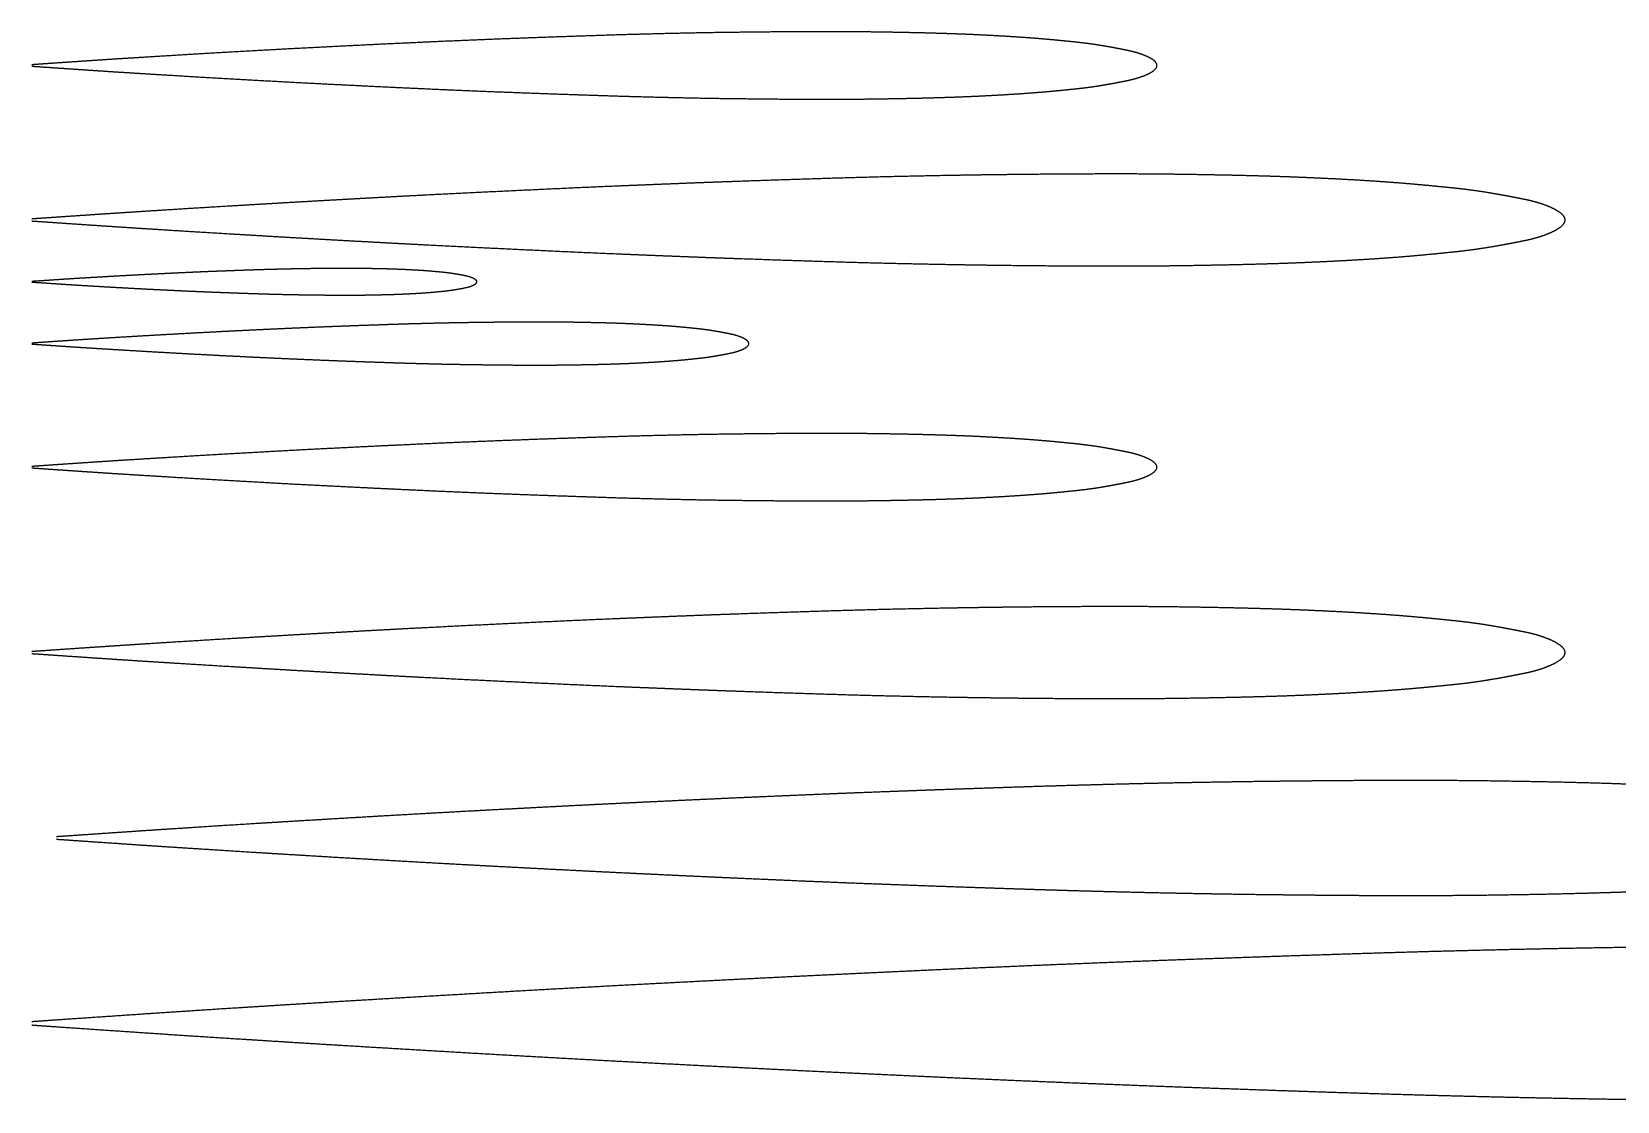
# Model space of a CAD drawing. Header units: millimetres. Extents: x -664 to 885, y -660 to 150.
# Drawn here: x -660 to -403.6, y -342.6 to -169.5 of the extents above; entities that cross this region are included whole.
import ezdxf

# ---------------------------------------------------------------- set-up
doc = ezdxf.new("R2010")
doc.units = ezdxf.units.MM
doc.header["$MEASUREMENT"] = 0
for name, color, linetype in [('FUSELAGE RAPTOR v5 v8 v1_FUSELAGE RAPTOR v5 v9_NACA_0006_1.0 (1)', 7, 'Continuous'), ('FUSELAGE RAPTOR v5 v8 v1_FUSELAGE RAPTOR v5 v9_NACA_0006_1.0 (6)', 7, 'Continuous'), ('FUSELAGE RAPTOR v5 v8 v1_FUSELAGE RAPTOR v5 v9_NACA_0006_1.0 (7)', 7, 'Continuous'), ('FUSELAGE RAPTOR v5 v8 v1_FUSELAGE RAPTOR v5 v9_Sketch16', 7, 'Continuous'), ('FUSELAGE RAPTOR v5 v8 v1_FUSELAGE RAPTOR v5 v9_Sketch17', 7, 'Continuous'), ('FUSELAGE RAPTOR v5 v8 v1_FUSELAGE RAPTOR v5 v9_Sketch18', 7, 'Continuous'), ('FUSELAGE RAPTOR v5 v8 v1_FUSELAGE RAPTOR v5 v9_Sketch21', 7, 'Continuous')]:
    doc.layers.add(name, color=color, linetype=linetype)

msp = doc.modelspace()

# ---------------------------------------------------------------- linework, layer by layer
at = {"layer": 'FUSELAGE RAPTOR v5 v8 v1_FUSELAGE RAPTOR v5 v9_NACA_0006_1.0 (1)'}
msp.add_open_spline([(-660, -330.26, 90), (-659.04, -330.33, 90), (-657.14, -330.46, 90), (-654.35, -330.65, 90), (-650.75, -330.9, 90), (-646.43, -331.19, 90), (-642.27, -331.47, 90), (-638.22, -331.75, 90), (-634.21, -332.01, 90), (-630.11, -332.28, 90), (-625.81, -332.55, 90), (-621.17, -332.84, 90), (-616.13, -333.16, 90), (-610.63, -333.49, 90), (-604.72, -333.85, 90), (-598.46, -334.22, 90), (-591.96, -334.6, 90), (-585.33, -334.99, 90), (-578.69, -335.36, 90), (-572.12, -335.73, 90), (-565.68, -336.08, 90), (-559.39, -336.41, 90), (-553.24, -336.73, 90), (-547.19, -337.04, 90), (-541.2, -337.34, 90), (-535.23, -337.64, 90), (-529.22, -337.93, 90), (-523.17, -338.21, 90), (-517.04, -338.5, 90), (-510.85, -338.78, 90), (-504.6, -339.06, 90), (-498.29, -339.33, 90), (-491.97, -339.59, 90), (-485.64, -339.84, 90), (-479.33, -340.09, 90), (-473.07, -340.32, 90), (-466.87, -340.54, 90), (-460.75, -340.76, 90), (-454.7, -340.96, 90), (-448.71, -341.16, 90), (-442.75, -341.35, 90), (-436.78, -341.53, 90), (-430.74, -341.69, 90), (-424.59, -341.85, 90), (-418.28, -341.99, 90), (-411.81, -342.12, 90), (-405.2, -342.24, 90), (-398.5, -342.34, 90), (-391.82, -342.42, 90), (-385.29, -342.49, 90), (-379.03, -342.55, 90), (-373.16, -342.58, 90), (-367.73, -342.6, 90), (-362.78, -342.61, 90), (-358.24, -342.6, 90), (-353.98, -342.58, 90), (-349.85, -342.54, 90), (-345.72, -342.49, 90), (-341.48, -342.43, 90), (-337.13, -342.35, 90), (-332.69, -342.26, 90), (-328.24, -342.16, 90), (-323.85, -342.05, 90), (-319.53, -341.92, 90), (-315.26, -341.78, 90), (-310.95, -341.61, 90), (-306.54, -341.41, 90), (-301.99, -341.18, 90), (-297.34, -340.92, 90), (-292.7, -340.64, 90), (-288.24, -340.33, 90), (-284.1, -340.02, 90), (-280.4, -339.7, 90), (-277.14, -339.39, 90), (-274.23, -339.1, 90), (-271.49, -338.82, 90), (-268.72, -338.53, 90), (-265.75, -338.18, 90), (-262.47, -337.72, 90), (-258.92, -337.13, 90), (-255.41, -336.48, 90), (-252.36, -335.88, 90), (-250.03, -335.4, 90), (-248.23, -334.98, 90), (-246.18, -334.36, 90), (-243.37, -333.3, 90), (-240.62, -331.79, 90), (-239.41, -330, 90), (-240.62, -328.21, 90), (-243.37, -326.7, 90), (-246.18, -325.64, 90), (-248.23, -325.02, 90), (-250.03, -324.6, 90), (-252.36, -324.12, 90), (-255.41, -323.52, 90), (-258.92, -322.87, 90), (-262.47, -322.28, 90), (-265.75, -321.82, 90), (-268.72, -321.47, 90), (-271.49, -321.18, 90), (-274.23, -320.9, 90), (-277.14, -320.61, 90), (-280.4, -320.3, 90), (-284.1, -319.98, 90), (-288.24, -319.67, 90), (-292.7, -319.36, 90), (-297.34, -319.08, 90), (-301.99, -318.82, 90), (-306.54, -318.59, 90), (-310.95, -318.39, 90), (-315.26, -318.22, 90), (-319.53, -318.08, 90), (-323.85, -317.95, 90), (-328.24, -317.84, 90), (-332.69, -317.74, 90), (-337.13, -317.65, 90), (-341.48, -317.57, 90), (-345.72, -317.51, 90), (-349.85, -317.46, 90), (-353.98, -317.42, 90), (-358.24, -317.4, 90), (-362.78, -317.39, 90), (-367.73, -317.4, 90), (-373.16, -317.42, 90), (-379.03, -317.45, 90), (-385.29, -317.51, 90), (-391.82, -317.58, 90), (-398.5, -317.66, 90), (-405.2, -317.76, 90), (-411.81, -317.88, 90), (-418.28, -318.01, 90), (-424.59, -318.15, 90), (-430.74, -318.31, 90), (-436.78, -318.47, 90), (-442.75, -318.65, 90), (-448.71, -318.84, 90), (-454.7, -319.04, 90), (-460.75, -319.24, 90), (-466.87, -319.46, 90), (-473.07, -319.68, 90), (-479.33, -319.91, 90), (-485.64, -320.16, 90), (-491.97, -320.41, 90), (-498.29, -320.67, 90), (-504.6, -320.94, 90), (-510.85, -321.22, 90), (-517.04, -321.5, 90), (-523.17, -321.79, 90), (-529.22, -322.07, 90), (-535.23, -322.36, 90), (-541.2, -322.66, 90), (-547.19, -322.96, 90), (-553.24, -323.27, 90), (-559.39, -323.59, 90), (-565.68, -323.92, 90), (-572.12, -324.27, 90), (-578.69, -324.64, 90), (-585.33, -325.01, 90), (-591.96, -325.4, 90), (-598.46, -325.78, 90), (-604.72, -326.15, 90), (-610.63, -326.51, 90), (-616.13, -326.84, 90), (-621.17, -327.16, 90), (-625.81, -327.45, 90), (-630.11, -327.72, 90), (-634.21, -327.99, 90), (-638.22, -328.25, 90), (-642.27, -328.53, 90), (-646.43, -328.81, 90), (-650.75, -329.1, 90), (-654.35, -329.35, 90), (-657.14, -329.54, 90), (-659.04, -329.67, 90), (-660, -329.74, 90)], degree=5, dxfattribs=at)
at = {"layer": 'FUSELAGE RAPTOR v5 v8 v1_FUSELAGE RAPTOR v5 v9_NACA_0006_1.0 (6)'}
msp.add_open_spline([(-660, -220.07, 240), (-659.73, -220.09, 240), (-659.21, -220.13, 240), (-658.44, -220.18, 240), (-657.44, -220.25, 240), (-656.25, -220.33, 240), (-655.1, -220.41, 240), (-653.98, -220.48, 240), (-652.88, -220.56, 240), (-651.75, -220.63, 240), (-650.56, -220.7, 240), (-649.28, -220.79, 240), (-647.88, -220.87, 240), (-646.36, -220.97, 240), (-644.72, -221.06, 240), (-642.99, -221.17, 240), (-641.19, -221.27, 240), (-639.35, -221.38, 240), (-637.52, -221.48, 240), (-635.7, -221.58, 240), (-633.92, -221.68, 240), (-632.18, -221.77, 240), (-630.47, -221.86, 240), (-628.8, -221.95, 240), (-627.14, -222.03, 240), (-625.49, -222.11, 240), (-623.83, -222.19, 240), (-622.15, -222.27, 240), (-620.46, -222.35, 240), (-618.74, -222.43, 240), (-617.01, -222.5, 240), (-615.27, -222.58, 240), (-613.51, -222.65, 240), (-611.76, -222.72, 240), (-610.02, -222.79, 240), (-608.28, -222.85, 240), (-606.57, -222.92, 240), (-604.88, -222.97, 240), (-603.2, -223.03, 240), (-601.55, -223.09, 240), (-599.9, -223.14, 240), (-598.24, -223.19, 240), (-596.57, -223.23, 240), (-594.87, -223.28, 240), (-593.12, -223.32, 240), (-591.32, -223.35, 240), (-589.49, -223.38, 240), (-587.63, -223.41, 240), (-585.79, -223.43, 240), (-583.98, -223.45, 240), (-582.26, -223.47, 240), (-580.64, -223.48, 240), (-579.15, -223.48, 240), (-577.8, -223.48, 240), (-576.55, -223.48, 240), (-575.38, -223.47, 240), (-574.24, -223.46, 240), (-573.1, -223.45, 240), (-571.93, -223.43, 240), (-570.72, -223.41, 240), (-569.49, -223.38, 240), (-568.26, -223.36, 240), (-567.05, -223.33, 240), (-565.86, -223.29, 240), (-564.68, -223.25, 240), (-563.49, -223.2, 240), (-562.27, -223.15, 240), (-561.01, -223.08, 240), (-559.72, -223.01, 240), (-558.44, -222.93, 240), (-557.22, -222.85, 240), (-556.08, -222.76, 240), (-555.07, -222.67, 240), (-554.19, -222.59, 240), (-553.39, -222.51, 240), (-552.64, -222.43, 240), (-551.88, -222.35, 240), (-551.05, -222.25, 240), (-550.15, -222.12, 240), (-549.17, -221.96, 240), (-548.2, -221.78, 240), (-547.37, -221.62, 240), (-546.74, -221.49, 240), (-546.25, -221.37, 240), (-545.69, -221.2, 240), (-544.92, -220.91, 240), (-544.17, -220.49, 240), (-543.84, -220, 240), (-544.17, -219.51, 240), (-544.92, -219.09, 240), (-545.69, -218.8, 240), (-546.25, -218.63, 240), (-546.74, -218.51, 240), (-547.37, -218.38, 240), (-548.2, -218.22, 240), (-549.17, -218.04, 240), (-550.15, -217.88, 240), (-551.05, -217.75, 240), (-551.88, -217.65, 240), (-552.64, -217.57, 240), (-553.39, -217.49, 240), (-554.19, -217.41, 240), (-555.07, -217.33, 240), (-556.08, -217.24, 240), (-557.22, -217.15, 240), (-558.44, -217.07, 240), (-559.72, -216.99, 240), (-561.01, -216.92, 240), (-562.27, -216.85, 240), (-563.49, -216.8, 240), (-564.68, -216.75, 240), (-565.86, -216.71, 240), (-567.05, -216.67, 240), (-568.26, -216.64, 240), (-569.49, -216.62, 240), (-570.72, -216.59, 240), (-571.93, -216.57, 240), (-573.1, -216.55, 240), (-574.24, -216.54, 240), (-575.38, -216.53, 240), (-576.55, -216.52, 240), (-577.8, -216.52, 240), (-579.15, -216.52, 240), (-580.64, -216.52, 240), (-582.26, -216.53, 240), (-583.98, -216.55, 240), (-585.79, -216.57, 240), (-587.63, -216.59, 240), (-589.49, -216.62, 240), (-591.32, -216.65, 240), (-593.12, -216.68, 240), (-594.87, -216.72, 240), (-596.57, -216.77, 240), (-598.24, -216.81, 240), (-599.9, -216.86, 240), (-601.55, -216.91, 240), (-603.2, -216.97, 240), (-604.88, -217.03, 240), (-606.57, -217.08, 240), (-608.28, -217.15, 240), (-610.02, -217.21, 240), (-611.76, -217.28, 240), (-613.51, -217.35, 240), (-615.27, -217.42, 240), (-617.01, -217.5, 240), (-618.74, -217.57, 240), (-620.46, -217.65, 240), (-622.15, -217.73, 240), (-623.83, -217.81, 240), (-625.49, -217.89, 240), (-627.14, -217.97, 240), (-628.8, -218.05, 240), (-630.47, -218.14, 240), (-632.18, -218.23, 240), (-633.92, -218.32, 240), (-635.7, -218.42, 240), (-637.52, -218.52, 240), (-639.35, -218.62, 240), (-641.19, -218.73, 240), (-642.99, -218.83, 240), (-644.72, -218.94, 240), (-646.36, -219.03, 240), (-647.88, -219.13, 240), (-649.28, -219.21, 240), (-650.56, -219.3, 240), (-651.75, -219.37, 240), (-652.88, -219.44, 240), (-653.98, -219.52, 240), (-655.1, -219.59, 240), (-656.25, -219.67, 240), (-657.44, -219.75, 240), (-658.44, -219.82, 240), (-659.21, -219.87, 240), (-659.73, -219.91, 240), (-660, -219.93, 240)], degree=5, dxfattribs=at)
at = {"layer": 'FUSELAGE RAPTOR v5 v8 v1_FUSELAGE RAPTOR v5 v9_NACA_0006_1.0 (7)'}
msp.add_open_spline([(-660, -210.05, 260), (-659.84, -210.06, 260), (-659.51, -210.08, 260), (-659.03, -210.11, 260), (-658.41, -210.15, 260), (-657.67, -210.2, 260), (-656.96, -210.25, 260), (-656.27, -210.3, 260), (-655.58, -210.34, 260), (-654.88, -210.39, 260), (-654.14, -210.44, 260), (-653.34, -210.49, 260), (-652.48, -210.54, 260), (-651.53, -210.6, 260), (-650.51, -210.66, 260), (-649.43, -210.72, 260), (-648.32, -210.79, 260), (-647.17, -210.86, 260), (-646.03, -210.92, 260), (-644.9, -210.98, 260), (-643.79, -211.04, 260), (-642.71, -211.1, 260), (-641.65, -211.16, 260), (-640.61, -211.21, 260), (-639.58, -211.26, 260), (-638.56, -211.31, 260), (-637.52, -211.36, 260), (-636.48, -211.41, 260), (-635.42, -211.46, 260), (-634.36, -211.51, 260), (-633.28, -211.56, 260), (-632.2, -211.6, 260), (-631.11, -211.65, 260), (-630.02, -211.69, 260), (-628.93, -211.73, 260), (-627.86, -211.77, 260), (-626.79, -211.81, 260), (-625.74, -211.85, 260), (-624.7, -211.88, 260), (-623.67, -211.92, 260), (-622.64, -211.95, 260), (-621.61, -211.98, 260), (-620.57, -212.01, 260), (-619.51, -212.03, 260), (-618.42, -212.06, 260), (-617.31, -212.08, 260), (-616.16, -212.1, 260), (-615.01, -212.12, 260), (-613.86, -212.13, 260), (-612.74, -212.14, 260), (-611.68, -212.15, 260), (-610.68, -212.16, 260), (-609.76, -212.16, 260), (-608.92, -212.16, 260), (-608.15, -212.16, 260), (-607.42, -212.16, 260), (-606.72, -212.15, 260), (-606.01, -212.14, 260), (-605.28, -212.13, 260), (-604.53, -212.11, 260), (-603.77, -212.1, 260), (-603.01, -212.08, 260), (-602.25, -212.06, 260), (-601.52, -212.04, 260), (-600.78, -212.01, 260), (-600.04, -211.98, 260), (-599.28, -211.95, 260), (-598.5, -211.91, 260), (-597.7, -211.86, 260), (-596.91, -211.82, 260), (-596.15, -211.76, 260), (-595.45, -211.71, 260), (-594.83, -211.65, 260), (-594.29, -211.6, 260), (-593.8, -211.55, 260), (-593.33, -211.51, 260), (-592.86, -211.46, 260), (-592.35, -211.39, 260), (-591.78, -211.31, 260), (-591.18, -211.21, 260), (-590.58, -211.1, 260), (-590.07, -211, 260), (-589.69, -210.92, 260), (-589.39, -210.85, 260), (-589.04, -210.74, 260), (-588.56, -210.56, 260), (-588.1, -210.3, 260), (-587.9, -210, 260), (-588.1, -209.7, 260), (-588.56, -209.44, 260), (-589.04, -209.26, 260), (-589.39, -209.15, 260), (-589.69, -209.08, 260), (-590.07, -209, 260), (-590.58, -208.9, 260), (-591.18, -208.79, 260), (-591.78, -208.69, 260), (-592.35, -208.61, 260), (-592.86, -208.54, 260), (-593.33, -208.49, 260), (-593.8, -208.45, 260), (-594.29, -208.4, 260), (-594.83, -208.35, 260), (-595.45, -208.29, 260), (-596.15, -208.24, 260), (-596.91, -208.18, 260), (-597.7, -208.14, 260), (-598.5, -208.09, 260), (-599.28, -208.05, 260), (-600.04, -208.02, 260), (-600.78, -207.99, 260), (-601.52, -207.96, 260), (-602.25, -207.94, 260), (-603.01, -207.92, 260), (-603.77, -207.9, 260), (-604.53, -207.89, 260), (-605.28, -207.87, 260), (-606.01, -207.86, 260), (-606.72, -207.85, 260), (-607.42, -207.84, 260), (-608.15, -207.84, 260), (-608.92, -207.84, 260), (-609.76, -207.84, 260), (-610.68, -207.84, 260), (-611.68, -207.85, 260), (-612.74, -207.86, 260), (-613.86, -207.87, 260), (-615.01, -207.88, 260), (-616.16, -207.9, 260), (-617.31, -207.92, 260), (-618.42, -207.94, 260), (-619.51, -207.97, 260), (-620.57, -207.99, 260), (-621.61, -208.02, 260), (-622.64, -208.05, 260), (-623.67, -208.08, 260), (-624.7, -208.12, 260), (-625.74, -208.15, 260), (-626.79, -208.19, 260), (-627.86, -208.23, 260), (-628.93, -208.27, 260), (-630.02, -208.31, 260), (-631.11, -208.35, 260), (-632.2, -208.4, 260), (-633.28, -208.44, 260), (-634.36, -208.49, 260), (-635.42, -208.54, 260), (-636.48, -208.59, 260), (-637.52, -208.64, 260), (-638.56, -208.69, 260), (-639.58, -208.74, 260), (-640.61, -208.79, 260), (-641.65, -208.84, 260), (-642.71, -208.9, 260), (-643.79, -208.96, 260), (-644.9, -209.02, 260), (-646.03, -209.08, 260), (-647.17, -209.14, 260), (-648.32, -209.21, 260), (-649.43, -209.28, 260), (-650.51, -209.34, 260), (-651.53, -209.4, 260), (-652.48, -209.46, 260), (-653.34, -209.51, 260), (-654.14, -209.56, 260), (-654.88, -209.61, 260), (-655.58, -209.66, 260), (-656.27, -209.7, 260), (-656.96, -209.75, 260), (-657.67, -209.8, 260), (-658.41, -209.85, 260), (-659.03, -209.89, 260), (-659.51, -209.92, 260), (-659.84, -209.94, 260), (-660, -209.95, 260)], degree=5, dxfattribs=at)
at = {"layer": 'FUSELAGE RAPTOR v5 v8 v1_FUSELAGE RAPTOR v5 v9_Sketch16'}
for points in [[(-660, -175.11), (-659.58, -175.14), (-658.76, -175.2), (-657.55, -175.28), (-655.99, -175.39), (-654.12, -175.52), (-652.31, -175.64), (-650.56, -175.76), (-648.82, -175.87), (-647.05, -175.99), (-645.18, -176.11), (-643.18, -176.23), (-640.99, -176.37), (-638.6, -176.51), (-636.04, -176.67), (-633.32, -176.83), (-630.5, -177), (-627.63, -177.16), (-624.74, -177.32), (-621.89, -177.48), (-619.1, -177.64), (-616.38, -177.78), (-613.71, -177.92), (-611.08, -178.05), (-608.49, -178.18), (-605.89, -178.31), (-603.29, -178.44), (-600.66, -178.56), (-598, -178.68), (-595.32, -178.81), (-592.6, -178.93), (-589.87, -179.04), (-587.13, -179.16), (-584.38, -179.27), (-581.64, -179.37), (-578.93, -179.47), (-576.24, -179.57), (-573.58, -179.66), (-570.96, -179.75), (-568.36, -179.84), (-565.78, -179.92), (-563.19, -180), (-560.57, -180.07), (-557.9, -180.14), (-555.16, -180.2), (-552.35, -180.26), (-549.48, -180.31), (-546.57, -180.35), (-543.68, -180.38), (-540.85, -180.41), (-538.14, -180.44), (-535.6, -180.45), (-533.25, -180.46), (-531.11, -180.46), (-529.15, -180.46), (-527.31, -180.45), (-525.52, -180.43), (-523.73, -180.41), (-521.89, -180.38), (-520, -180.35), (-518.08, -180.31), (-516.15, -180.27), (-514.25, -180.22), (-512.38, -180.16), (-510.53, -180.1), (-508.66, -180.03), (-506.75, -179.94), (-504.78, -179.84), (-502.76, -179.73), (-500.75, -179.6), (-498.82, -179.47), (-497.03, -179.33), (-495.44, -179.2), (-494.04, -179.06), (-492.78, -178.94), (-491.6, -178.82), (-490.4, -178.69), (-489.11, -178.54), (-487.69, -178.34), (-486.15, -178.08), (-484.64, -177.8), (-483.32, -177.54), (-482.33, -177.34), (-481.55, -177.15), (-480.66, -176.88), (-479.45, -176.43), (-478.26, -175.77), (-477.75, -175), (-478.26, -174.23), (-479.45, -173.57), (-480.66, -173.12), (-481.55, -172.85), (-482.33, -172.66), (-483.32, -172.46), (-484.64, -172.2), (-486.15, -171.92), (-487.69, -171.66), (-489.11, -171.46), (-490.4, -171.31), (-491.6, -171.18), (-492.78, -171.06), (-494.04, -170.94), (-495.44, -170.8), (-497.03, -170.67), (-498.82, -170.53), (-500.75, -170.4), (-502.76, -170.27), (-504.78, -170.16), (-506.75, -170.06), (-508.66, -169.97), (-510.53, -169.9), (-512.38, -169.84), (-514.25, -169.78), (-516.15, -169.73), (-518.08, -169.69), (-520, -169.65), (-521.89, -169.62), (-523.73, -169.59), (-525.52, -169.57), (-527.31, -169.55), (-529.15, -169.54), (-531.11, -169.54), (-533.25, -169.54), (-535.6, -169.55), (-538.14, -169.56), (-540.85, -169.59), (-543.68, -169.62), (-546.57, -169.65), (-549.48, -169.69), (-552.35, -169.74), (-555.16, -169.8), (-557.9, -169.86), (-560.57, -169.93), (-563.19, -170), (-565.78, -170.08), (-568.36, -170.16), (-570.96, -170.25), (-573.58, -170.34), (-576.24, -170.43), (-578.93, -170.53), (-581.64, -170.63), (-584.38, -170.73), (-587.13, -170.84), (-589.87, -170.96), (-592.6, -171.07), (-595.32, -171.19), (-598, -171.32), (-600.66, -171.44), (-603.29, -171.56), (-605.89, -171.69), (-608.49, -171.82), (-611.08, -171.95), (-613.71, -172.08), (-616.38, -172.22), (-619.1, -172.36), (-621.89, -172.52), (-624.74, -172.68), (-627.63, -172.84), (-630.5, -173), (-633.32, -173.17), (-636.04, -173.33), (-638.6, -173.49), (-640.99, -173.63), (-643.18, -173.77), (-645.18, -173.89), (-647.05, -174.01), (-648.82, -174.13), (-650.56, -174.24), (-652.31, -174.36), (-654.12, -174.48), (-655.99, -174.61), (-657.55, -174.72), (-658.76, -174.8), (-659.58, -174.86), (-660, -174.89)], [(-660, -200.16), (-659.43, -200.2), (-658.31, -200.27), (-656.66, -200.39), (-654.54, -200.53), (-651.98, -200.71), (-649.53, -200.87), (-647.14, -201.03), (-644.77, -201.19), (-642.35, -201.34), (-639.81, -201.51), (-637.07, -201.68), (-634.09, -201.86), (-630.84, -202.06), (-627.35, -202.27), (-623.65, -202.49), (-619.81, -202.72), (-615.9, -202.94), (-611.97, -203.17), (-608.09, -203.38), (-604.29, -203.59), (-600.57, -203.79), (-596.94, -203.98), (-593.37, -204.16), (-589.83, -204.34), (-586.3, -204.51), (-582.75, -204.68), (-579.17, -204.85), (-575.55, -205.02), (-571.89, -205.19), (-568.2, -205.35), (-564.48, -205.51), (-560.74, -205.66), (-557, -205.81), (-553.27, -205.96), (-549.57, -206.1), (-545.91, -206.23), (-542.29, -206.35), (-538.72, -206.48), (-535.18, -206.59), (-531.66, -206.7), (-528.13, -206.81), (-524.56, -206.91), (-520.93, -207), (-517.2, -207.08), (-513.38, -207.16), (-509.47, -207.23), (-505.51, -207.29), (-501.56, -207.34), (-497.71, -207.38), (-494.02, -207.41), (-490.55, -207.43), (-487.35, -207.44), (-484.43, -207.45), (-481.76, -207.44), (-479.24, -207.43), (-476.81, -207.41), (-474.37, -207.37), (-471.86, -207.34), (-469.29, -207.29), (-466.67, -207.24), (-464.04, -207.18), (-461.45, -207.11), (-458.9, -207.04), (-456.38, -206.95), (-453.83, -206.85), (-451.23, -206.73), (-448.54, -206.6), (-445.79, -206.45), (-443.05, -206.28), (-440.42, -206.1), (-437.99, -205.91), (-435.81, -205.72), (-433.89, -205.54), (-432.18, -205.37), (-430.56, -205.21), (-428.93, -205.04), (-427.17, -204.83), (-425.23, -204.55), (-423.14, -204.2), (-421.07, -203.82), (-419.27, -203.47), (-417.91, -203.19), (-416.85, -202.94), (-415.64, -202.57), (-413.98, -201.95), (-412.36, -201.05), (-411.65, -200), (-412.36, -198.95), (-413.98, -198.05), (-415.64, -197.43), (-416.85, -197.06), (-417.91, -196.81), (-419.27, -196.53), (-421.07, -196.18), (-423.14, -195.8), (-425.23, -195.45), (-427.17, -195.17), (-428.93, -194.96), (-430.56, -194.79), (-432.18, -194.63), (-433.89, -194.46), (-435.81, -194.28), (-437.99, -194.09), (-440.42, -193.9), (-443.05, -193.72), (-445.79, -193.55), (-448.54, -193.4), (-451.23, -193.27), (-453.83, -193.15), (-456.38, -193.05), (-458.9, -192.96), (-461.45, -192.89), (-464.04, -192.82), (-466.67, -192.76), (-469.29, -192.71), (-471.86, -192.66), (-474.37, -192.63), (-476.81, -192.59), (-479.24, -192.57), (-481.76, -192.56), (-484.43, -192.55), (-487.35, -192.56), (-490.55, -192.57), (-494.02, -192.59), (-497.71, -192.62), (-501.56, -192.66), (-505.51, -192.71), (-509.47, -192.77), (-513.38, -192.84), (-517.2, -192.92), (-520.93, -193), (-524.56, -193.09), (-528.13, -193.19), (-531.66, -193.3), (-535.18, -193.41), (-538.72, -193.52), (-542.29, -193.65), (-545.91, -193.77), (-549.57, -193.9), (-553.27, -194.04), (-557, -194.19), (-560.74, -194.34), (-564.48, -194.49), (-568.2, -194.65), (-571.89, -194.81), (-575.55, -194.98), (-579.17, -195.15), (-582.75, -195.32), (-586.3, -195.49), (-589.83, -195.66), (-593.37, -195.84), (-596.94, -196.02), (-600.57, -196.21), (-604.29, -196.41), (-608.09, -196.62), (-611.97, -196.83), (-615.9, -197.06), (-619.81, -197.28), (-623.65, -197.51), (-627.35, -197.73), (-630.84, -197.94), (-634.09, -198.14), (-637.07, -198.32), (-639.81, -198.49), (-642.35, -198.66), (-644.77, -198.81), (-647.14, -198.97), (-649.53, -199.13), (-651.98, -199.29), (-654.54, -199.47), (-656.66, -199.61), (-658.31, -199.73), (-659.43, -199.8), (-660, -199.84)]]:
    msp.add_open_spline(points, degree=5, dxfattribs=at)
at = {"layer": 'FUSELAGE RAPTOR v5 v8 v1_FUSELAGE RAPTOR v5 v9_Sketch17'}
msp.add_open_spline([(-660, -270.16), (-659.43, -270.2), (-658.31, -270.27), (-656.66, -270.39), (-654.54, -270.53), (-651.98, -270.71), (-649.53, -270.87), (-647.14, -271.03), (-644.77, -271.19), (-642.35, -271.34), (-639.81, -271.51), (-637.07, -271.68), (-634.09, -271.86), (-630.84, -272.06), (-627.35, -272.27), (-623.65, -272.49), (-619.81, -272.72), (-615.9, -272.94), (-611.97, -273.17), (-608.09, -273.38), (-604.29, -273.59), (-600.57, -273.79), (-596.94, -273.98), (-593.37, -274.16), (-589.83, -274.34), (-586.3, -274.51), (-582.75, -274.68), (-579.17, -274.85), (-575.55, -275.02), (-571.89, -275.19), (-568.2, -275.35), (-564.48, -275.51), (-560.74, -275.66), (-557, -275.81), (-553.27, -275.96), (-549.57, -276.1), (-545.91, -276.23), (-542.29, -276.35), (-538.72, -276.48), (-535.18, -276.59), (-531.66, -276.7), (-528.13, -276.81), (-524.56, -276.91), (-520.93, -277), (-517.2, -277.08), (-513.38, -277.16), (-509.47, -277.23), (-505.51, -277.29), (-501.56, -277.34), (-497.71, -277.38), (-494.02, -277.41), (-490.55, -277.43), (-487.35, -277.44), (-484.43, -277.45), (-481.76, -277.44), (-479.24, -277.43), (-476.81, -277.41), (-474.37, -277.37), (-471.86, -277.34), (-469.29, -277.29), (-466.67, -277.24), (-464.04, -277.18), (-461.45, -277.11), (-458.9, -277.04), (-456.38, -276.95), (-453.83, -276.85), (-451.23, -276.73), (-448.54, -276.6), (-445.79, -276.45), (-443.05, -276.28), (-440.42, -276.1), (-437.99, -275.91), (-435.81, -275.72), (-433.89, -275.54), (-432.18, -275.37), (-430.56, -275.21), (-428.93, -275.04), (-427.17, -274.83), (-425.23, -274.55), (-423.14, -274.2), (-421.07, -273.82), (-419.27, -273.47), (-417.91, -273.19), (-416.85, -272.94), (-415.64, -272.57), (-413.98, -271.95), (-412.36, -271.05), (-411.65, -270), (-412.36, -268.95), (-413.98, -268.05), (-415.64, -267.43), (-416.85, -267.06), (-417.91, -266.81), (-419.27, -266.53), (-421.07, -266.18), (-423.14, -265.8), (-425.23, -265.45), (-427.17, -265.17), (-428.93, -264.96), (-430.56, -264.79), (-432.18, -264.63), (-433.89, -264.46), (-435.81, -264.28), (-437.99, -264.09), (-440.42, -263.9), (-443.05, -263.72), (-445.79, -263.55), (-448.54, -263.4), (-451.23, -263.27), (-453.83, -263.15), (-456.38, -263.05), (-458.9, -262.96), (-461.45, -262.89), (-464.04, -262.82), (-466.67, -262.76), (-469.29, -262.71), (-471.86, -262.66), (-474.37, -262.63), (-476.81, -262.59), (-479.24, -262.57), (-481.76, -262.56), (-484.43, -262.55), (-487.35, -262.56), (-490.55, -262.57), (-494.02, -262.59), (-497.71, -262.62), (-501.56, -262.66), (-505.51, -262.71), (-509.47, -262.77), (-513.38, -262.84), (-517.2, -262.92), (-520.93, -263), (-524.56, -263.09), (-528.13, -263.19), (-531.66, -263.3), (-535.18, -263.41), (-538.72, -263.52), (-542.29, -263.65), (-545.91, -263.77), (-549.57, -263.9), (-553.27, -264.04), (-557, -264.19), (-560.74, -264.34), (-564.48, -264.49), (-568.2, -264.65), (-571.89, -264.81), (-575.55, -264.98), (-579.17, -265.15), (-582.75, -265.32), (-586.3, -265.49), (-589.83, -265.66), (-593.37, -265.84), (-596.94, -266.02), (-600.57, -266.21), (-604.29, -266.41), (-608.09, -266.62), (-611.97, -266.83), (-615.9, -267.06), (-619.81, -267.28), (-623.65, -267.51), (-627.35, -267.73), (-630.84, -267.94), (-634.09, -268.14), (-637.07, -268.32), (-639.81, -268.49), (-642.35, -268.66), (-644.77, -268.81), (-647.14, -268.97), (-649.53, -269.13), (-651.98, -269.29), (-654.54, -269.47), (-656.66, -269.61), (-658.31, -269.73), (-659.43, -269.8), (-660, -269.84)], degree=5, dxfattribs=at)
at = {"layer": 'FUSELAGE RAPTOR v5 v8 v1_FUSELAGE RAPTOR v5 v9_Sketch18'}
msp.add_open_spline([(-656, -300.2), (-655.29, -300.24), (-653.89, -300.34), (-651.83, -300.48), (-649.17, -300.66), (-645.98, -300.88), (-642.91, -301.09), (-639.92, -301.29), (-636.96, -301.48), (-633.94, -301.68), (-630.76, -301.88), (-627.34, -302.1), (-623.62, -302.33), (-619.56, -302.58), (-615.19, -302.84), (-610.57, -303.12), (-605.77, -303.4), (-600.88, -303.68), (-595.97, -303.96), (-591.13, -304.23), (-586.37, -304.49), (-581.73, -304.73), (-577.19, -304.97), (-572.72, -305.2), (-568.3, -305.42), (-563.89, -305.64), (-559.46, -305.85), (-554.98, -306.06), (-550.46, -306.27), (-545.89, -306.48), (-541.27, -306.68), (-536.62, -306.88), (-531.95, -307.08), (-527.28, -307.27), (-522.62, -307.44), (-518, -307.62), (-513.42, -307.78), (-508.9, -307.94), (-504.43, -308.09), (-500.01, -308.24), (-495.61, -308.38), (-491.2, -308.51), (-486.74, -308.63), (-482.2, -308.75), (-477.54, -308.85), (-472.77, -308.95), (-467.88, -309.03), (-462.93, -309.11), (-458.01, -309.17), (-453.19, -309.22), (-448.57, -309.26), (-444.23, -309.29), (-440.23, -309.3), (-436.58, -309.31), (-433.23, -309.3), (-430.09, -309.28), (-427.04, -309.26), (-423.99, -309.22), (-420.87, -309.17), (-417.65, -309.12), (-414.37, -309.05), (-411.09, -308.98), (-407.85, -308.89), (-404.66, -308.8), (-401.51, -308.69), (-398.33, -308.56), (-395.07, -308.42), (-391.72, -308.25), (-388.28, -308.06), (-384.86, -307.85), (-381.57, -307.62), (-378.52, -307.39), (-375.79, -307.16), (-373.39, -306.93), (-371.24, -306.71), (-369.22, -306.51), (-367.18, -306.3), (-364.99, -306.04), (-362.56, -305.69), (-359.94, -305.26), (-357.35, -304.78), (-355.11, -304.34), (-353.39, -303.99), (-352.07, -303.67), (-350.55, -303.22), (-348.48, -302.43), (-346.45, -301.32), (-345.57, -300), (-346.45, -298.68), (-348.48, -297.57), (-350.55, -296.78), (-352.07, -296.33), (-353.39, -296.01), (-355.11, -295.66), (-357.35, -295.22), (-359.94, -294.74), (-362.56, -294.31), (-364.99, -293.96), (-367.18, -293.7), (-369.22, -293.49), (-371.24, -293.29), (-373.39, -293.07), (-375.79, -292.84), (-378.52, -292.61), (-381.57, -292.38), (-384.86, -292.15), (-388.28, -291.94), (-391.72, -291.75), (-395.07, -291.58), (-398.33, -291.44), (-401.51, -291.31), (-404.66, -291.2), (-407.85, -291.11), (-411.09, -291.02), (-414.37, -290.95), (-417.65, -290.88), (-420.87, -290.83), (-423.99, -290.78), (-427.04, -290.74), (-430.09, -290.72), (-433.23, -290.7), (-436.58, -290.69), (-440.23, -290.7), (-444.23, -290.71), (-448.57, -290.74), (-453.19, -290.78), (-458.01, -290.83), (-462.93, -290.89), (-467.88, -290.97), (-472.77, -291.05), (-477.54, -291.15), (-482.2, -291.25), (-486.74, -291.37), (-491.2, -291.49), (-495.61, -291.62), (-500.01, -291.76), (-504.43, -291.91), (-508.9, -292.06), (-513.42, -292.22), (-518, -292.38), (-522.62, -292.56), (-527.28, -292.73), (-531.95, -292.92), (-536.62, -293.12), (-541.27, -293.32), (-545.89, -293.52), (-550.46, -293.73), (-554.98, -293.94), (-559.46, -294.15), (-563.89, -294.36), (-568.3, -294.58), (-572.72, -294.8), (-577.19, -295.03), (-581.73, -295.27), (-586.37, -295.51), (-591.13, -295.77), (-595.97, -296.04), (-600.88, -296.32), (-605.77, -296.6), (-610.57, -296.88), (-615.19, -297.16), (-619.56, -297.42), (-623.62, -297.67), (-627.34, -297.9), (-630.76, -298.12), (-633.94, -298.32), (-636.96, -298.52), (-639.92, -298.71), (-642.91, -298.91), (-645.98, -299.12), (-649.17, -299.34), (-651.83, -299.52), (-653.89, -299.66), (-655.29, -299.76), (-656, -299.8)], degree=5, dxfattribs=at)
at = {"layer": 'FUSELAGE RAPTOR v5 v8 v1_FUSELAGE RAPTOR v5 v9_Sketch21'}
msp.add_open_spline([(-660, -240.11), (-659.58, -240.14), (-658.76, -240.2), (-657.55, -240.28), (-655.99, -240.39), (-654.12, -240.52), (-652.31, -240.64), (-650.56, -240.76), (-648.82, -240.87), (-647.05, -240.99), (-645.18, -241.11), (-643.18, -241.23), (-640.99, -241.37), (-638.6, -241.51), (-636.04, -241.67), (-633.32, -241.83), (-630.5, -242), (-627.63, -242.16), (-624.74, -242.32), (-621.89, -242.48), (-619.1, -242.64), (-616.38, -242.78), (-613.71, -242.92), (-611.08, -243.05), (-608.49, -243.18), (-605.89, -243.31), (-603.29, -243.44), (-600.66, -243.56), (-598, -243.68), (-595.32, -243.81), (-592.6, -243.93), (-589.87, -244.04), (-587.13, -244.16), (-584.38, -244.27), (-581.64, -244.37), (-578.93, -244.47), (-576.24, -244.57), (-573.58, -244.66), (-570.96, -244.75), (-568.36, -244.84), (-565.78, -244.92), (-563.19, -245), (-560.57, -245.07), (-557.9, -245.14), (-555.16, -245.2), (-552.35, -245.26), (-549.48, -245.31), (-546.57, -245.35), (-543.68, -245.38), (-540.85, -245.41), (-538.14, -245.44), (-535.6, -245.45), (-533.25, -245.46), (-531.11, -245.46), (-529.15, -245.46), (-527.31, -245.45), (-525.52, -245.43), (-523.73, -245.41), (-521.89, -245.38), (-520, -245.35), (-518.08, -245.31), (-516.15, -245.27), (-514.25, -245.22), (-512.38, -245.16), (-510.53, -245.1), (-508.66, -245.03), (-506.75, -244.94), (-504.78, -244.84), (-502.76, -244.73), (-500.75, -244.6), (-498.82, -244.47), (-497.03, -244.33), (-495.44, -244.2), (-494.04, -244.06), (-492.78, -243.94), (-491.6, -243.82), (-490.4, -243.69), (-489.11, -243.54), (-487.69, -243.34), (-486.15, -243.08), (-484.64, -242.8), (-483.32, -242.54), (-482.33, -242.34), (-481.55, -242.15), (-480.66, -241.88), (-479.45, -241.43), (-478.26, -240.77), (-477.75, -240), (-478.26, -239.23), (-479.45, -238.57), (-480.66, -238.12), (-481.55, -237.85), (-482.33, -237.66), (-483.32, -237.46), (-484.64, -237.2), (-486.15, -236.92), (-487.69, -236.66), (-489.11, -236.46), (-490.4, -236.31), (-491.6, -236.18), (-492.78, -236.06), (-494.04, -235.94), (-495.44, -235.8), (-497.03, -235.67), (-498.82, -235.53), (-500.75, -235.4), (-502.76, -235.27), (-504.78, -235.16), (-506.75, -235.06), (-508.66, -234.97), (-510.53, -234.9), (-512.38, -234.84), (-514.25, -234.78), (-516.15, -234.73), (-518.08, -234.69), (-520, -234.65), (-521.89, -234.62), (-523.73, -234.59), (-525.52, -234.57), (-527.31, -234.55), (-529.15, -234.54), (-531.11, -234.54), (-533.25, -234.54), (-535.6, -234.55), (-538.14, -234.56), (-540.85, -234.59), (-543.68, -234.62), (-546.57, -234.65), (-549.48, -234.69), (-552.35, -234.74), (-555.16, -234.8), (-557.9, -234.86), (-560.57, -234.93), (-563.19, -235), (-565.78, -235.08), (-568.36, -235.16), (-570.96, -235.25), (-573.58, -235.34), (-576.24, -235.43), (-578.93, -235.53), (-581.64, -235.63), (-584.38, -235.73), (-587.13, -235.84), (-589.87, -235.96), (-592.6, -236.07), (-595.32, -236.19), (-598, -236.32), (-600.66, -236.44), (-603.29, -236.56), (-605.89, -236.69), (-608.49, -236.82), (-611.08, -236.95), (-613.71, -237.08), (-616.38, -237.22), (-619.1, -237.36), (-621.89, -237.52), (-624.74, -237.68), (-627.63, -237.84), (-630.5, -238), (-633.32, -238.17), (-636.04, -238.33), (-638.6, -238.49), (-640.99, -238.63), (-643.18, -238.77), (-645.18, -238.89), (-647.05, -239.01), (-648.82, -239.13), (-650.56, -239.24), (-652.31, -239.36), (-654.12, -239.48), (-655.99, -239.61), (-657.55, -239.72), (-658.76, -239.8), (-659.58, -239.86), (-660, -239.89)], degree=5, dxfattribs=at)

doc.saveas('drawing.dxf')
